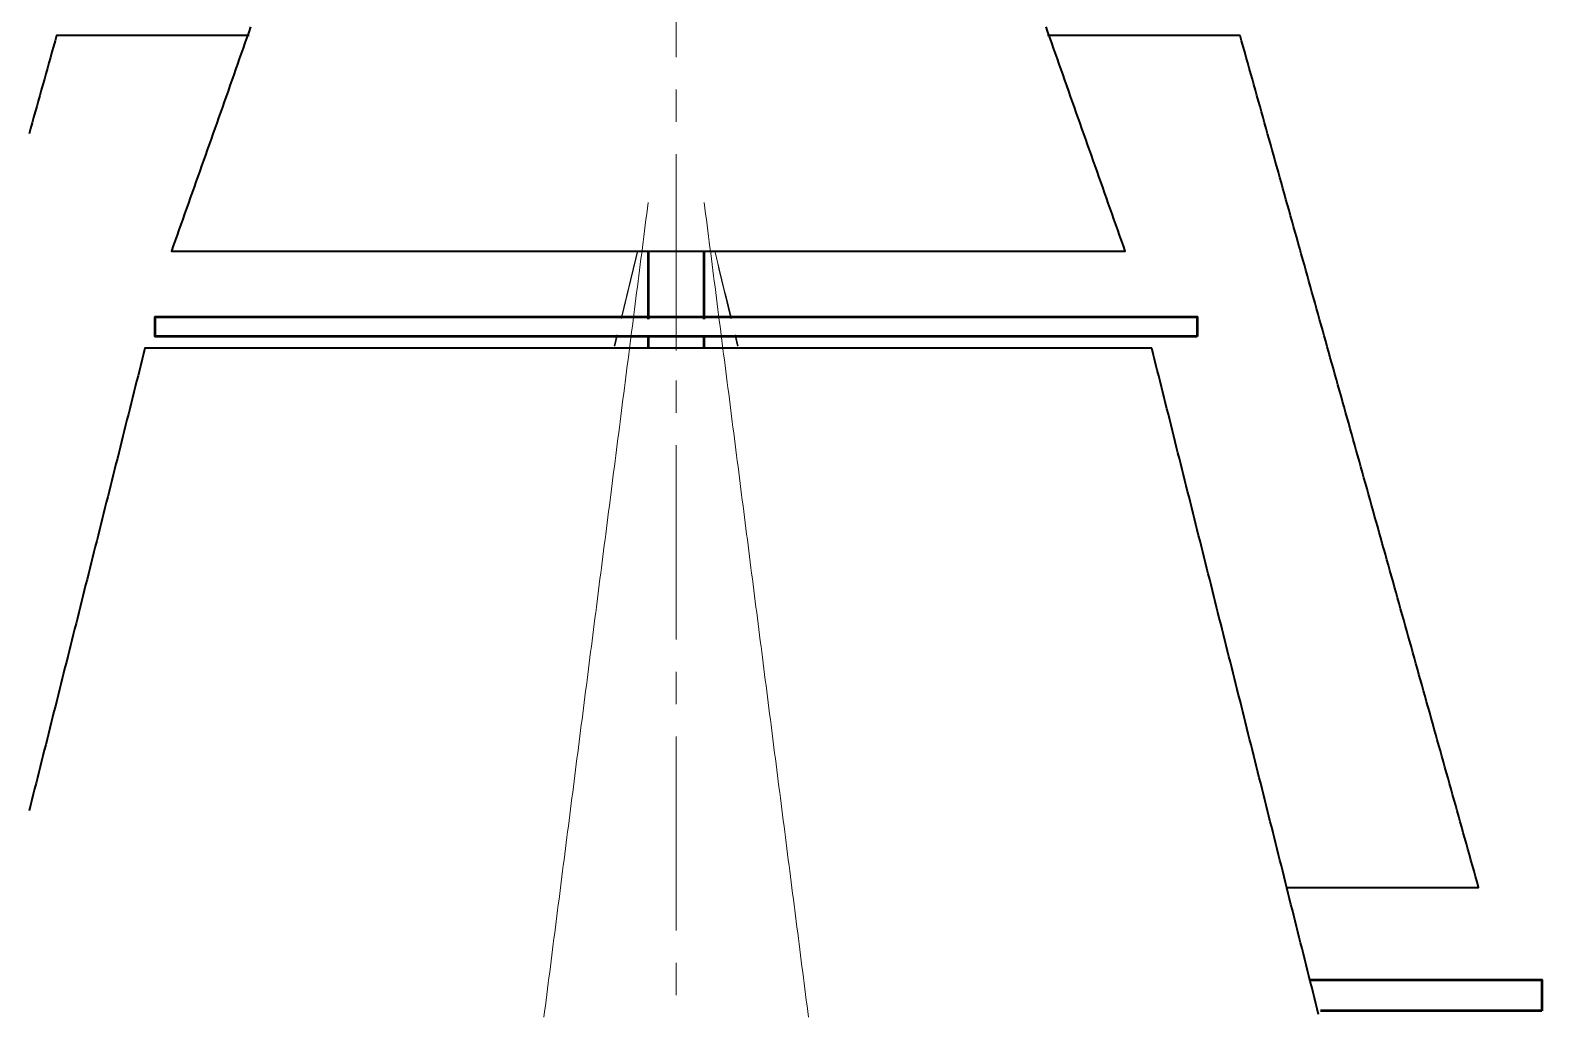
# Model space of a CAD drawing. Header units: millimetres. Extents: x 0 to 89100, y 0 to 63000.
# Drawn here: x 9009 to 23028, y 33728 to 42849 of the extents above; entities that cross this region are included whole.
import ezdxf

# ---------------------------------------------------------------- set-up
doc = ezdxf.new("R2010")
doc.units = ezdxf.units.MM
doc.header["$LTSCALE"] = 150
doc.linetypes.add('CL', pattern=[18, 12, -2, 2, -2])
for name, color, linetype, lineweight in [('中心線', 1, 'CL', 18), ('外形', 7, 'Continuous', 50), ('帆', 30, 'Continuous', 35), ('索具', 94, 'Continuous', 13)]:
    doc.layers.add(name, color=color, linetype=linetype, lineweight=lineweight)

msp = doc.modelspace()

# ---------------------------------------------------------------- linework, layer by layer
at = {"layer": '中心線'}
msp.add_line((15000, 12900), (15000, 55800), dxfattribs=at)
at = {"layer": '外形'}
for points in [[(14740, 40800.9), (14740, 40748.3), (14740, 40695.7), (14740, 40643.1), (14740, 40590.5), (14740, 40537.9), (14740, 40485.3), (14740, 40432.7), (14740, 40380.1), (14740, 40327.5), (14740, 40274.9), (14740, 40222.3), (14740, 40169.7)], [(15260, 40169.7), (15260, 40222.3), (15260, 40274.9), (15260, 40327.5), (15260, 40380.1), (15260, 40432.7), (15260, 40485.3), (15260, 40537.9), (15260, 40590.5), (15260, 40643.1), (15260, 40695.7), (15260, 40748.3), (15260, 40800.9)], [(19833, 40010), (19780.5, 40010), (19727.9, 40010), (19675.4, 40010), (19622.9, 40010), (19570.3, 40010), (19517.8, 40010), (19465.3, 40010), (19412.7, 40010), (19360.2, 40010), (19307.7, 40010), (19255.1, 40010), (19202.6, 40010), (19150.1, 40010), (19097.5, 40010), (19045, 40010), (18992.5, 40010), (18939.9, 40010), (18887.4, 40010), (18834.9, 40010), (18782.3, 40010), (18729.8, 40010), (18677.3, 40010), (18624.7, 40010), (18572.2, 40010), (18519.7, 40010), (18467.2, 40010), (18414.6, 40010), (18362.1, 40010), (18309.6, 40010), (18257, 40010), (18204.5, 40010), (18152, 40010), (18099.4, 40010), (18046.9, 40010), (17994.4, 40010), (17941.8, 40010), (17889.3, 40010), (17836.8, 40010), (17784.2, 40010), (17731.7, 40010), (17679.2, 40010), (17626.6, 40010), (17574.1, 40010), (17521.6, 40010), (17469, 40010), (17416.5, 40010), (17364, 40010), (17311.4, 40010), (17258.9, 40010), (17206.4, 40010), (17153.8, 40010), (17101.3, 40010), (17048.8, 40010), (16996.2, 40010), (16943.7, 40010), (16891.2, 40010), (16838.6, 40010), (16786.1, 40010), (16733.6, 40010), (16681, 40010), (16628.5, 40010), (16576, 40010), (16523.4, 40010), (16470.9, 40010), (16418.4, 40010), (16365.8, 40010), (16313.3, 40010), (16260.8, 40010), (16208.2, 40010), (16155.7, 40010), (16103.2, 40010), (16050.7, 40010), (15998.1, 40010), (15945.6, 40010), (15893.1, 40010), (15840.5, 40010), (15788, 40010), (15735.5, 40010), (15682.9, 40010), (15630.4, 40010), (15577.9, 40010), (15525.3, 40010), (15472.8, 40010), (15420.3, 40010), (15367.7, 40010), (15315.2, 40010), (15262.7, 40010), (15210.1, 40010), (15157.6, 40010), (15105.1, 40010), (15052.5, 40010), (15000, 40010), (14947.5, 40010), (14894.9, 40010), (14842.4, 40010), (14789.9, 40010), (14737.3, 40010), (14684.8, 40010), (14632.3, 40010), (14579.7, 40010), (14527.2, 40010), (14474.7, 40010), (14422.1, 40010), (14369.6, 40010), (14317.1, 40010), (14264.5, 40010), (14212, 40010), (14159.5, 40010), (14106.9, 40010), (14054.4, 40010), (14001.9, 40010), (13949.3, 40010), (13896.8, 40010), (13844.3, 40010), (13791.8, 40010), (13739.2, 40010), (13686.7, 40010), (13634.2, 40010), (13581.6, 40010), (13529.1, 40010), (13476.6, 40010), (13424, 40010), (13371.5, 40010), (13319, 40010), (13266.4, 40010), (13213.9, 40010), (13161.4, 40010), (13108.8, 40010), (13056.3, 40010), (13003.8, 40010), (12951.2, 40010), (12898.7, 40010), (12846.2, 40010), (12793.6, 40010), (12741.1, 40010), (12688.6, 40010), (12636, 40010), (12583.5, 40010), (12531, 40010), (12478.4, 40010), (12425.9, 40010), (12373.4, 40010), (12320.8, 40010), (12268.3, 40010), (12215.8, 40010), (12163.2, 40010), (12110.7, 40010), (12058.2, 40010), (12005.6, 40010), (11953.1, 40010), (11900.6, 40010), (11848, 40010), (11795.5, 40010), (11743, 40010), (11690.4, 40010), (11637.9, 40010), (11585.4, 40010), (11532.8, 40010), (11480.3, 40010), (11427.8, 40010), (11375.3, 40010), (11322.7, 40010), (11270.2, 40010), (11217.7, 40010), (11165.1, 40010), (11112.6, 40010), (11060.1, 40010), (11007.5, 40010), (10955, 40010), (10902.5, 40010), (10849.9, 40010), (10797.4, 40010), (10744.9, 40010), (10692.3, 40010), (10639.8, 40010), (10587.3, 40010), (10534.7, 40010), (10482.2, 40010), (10429.7, 40010), (10377.1, 40010), (10324.6, 40010), (10272.1, 40010), (10219.5, 40010), (10167, 40010), (10167, 40070), (10167, 40130), (10167, 40190), (10219.5, 40190), (10272.1, 40190), (10324.6, 40190), (10377.1, 40190), (10429.7, 40190), (10482.2, 40190), (10534.7, 40190), (10587.3, 40190), (10639.8, 40190), (10692.3, 40190), (10744.9, 40190), (10797.4, 40190), (10849.9, 40190), (10902.5, 40190), (10955, 40190), (11007.5, 40190), (11060.1, 40190), (11112.6, 40190), (11165.1, 40190), (11217.7, 40190), (11270.2, 40190), (11322.7, 40190), (11375.3, 40190), (11427.8, 40190), (11480.3, 40190), (11532.8, 40190), (11585.4, 40190), (11637.9, 40190), (11690.4, 40190), (11743, 40190), (11795.5, 40190), (11848, 40190), (11900.6, 40190), (11953.1, 40190), (12005.6, 40190), (12058.2, 40190), (12110.7, 40190), (12163.2, 40190), (12215.8, 40190), (12268.3, 40190), (12320.8, 40190), (12373.4, 40190), (12425.9, 40190), (12478.4, 40190), (12531, 40190), (12583.5, 40190), (12636, 40190), (12688.6, 40190), (12741.1, 40190), (12793.6, 40190), (12846.2, 40190), (12898.7, 40190), (12951.2, 40190), (13003.8, 40190), (13056.3, 40190), (13108.8, 40190), (13161.4, 40190), (13213.9, 40190), (13266.4, 40190), (13319, 40190), (13371.5, 40190), (13424, 40190), (13476.6, 40190), (13529.1, 40190), (13581.6, 40190), (13634.2, 40190), (13686.7, 40190), (13739.2, 40190), (13791.8, 40190), (13844.3, 40190), (13896.8, 40190), (13949.3, 40190), (14001.9, 40190), (14054.4, 40190), (14106.9, 40190), (14159.5, 40190), (14212, 40190), (14264.5, 40190), (14317.1, 40190), (14369.6, 40190), (14422.1, 40190), (14474.7, 40190), (14527.2, 40190), (14579.7, 40190), (14632.3, 40190), (14684.8, 40190), (14737.3, 40190), (14789.9, 40190), (14842.4, 40190), (14894.9, 40190), (14947.5, 40190), (15000, 40190), (15052.5, 40190), (15105.1, 40190), (15157.6, 40190), (15210.1, 40190), (15262.7, 40190), (15315.2, 40190), (15367.7, 40190), (15420.3, 40190), (15472.8, 40190), (15525.3, 40190), (15577.9, 40190), (15630.4, 40190), (15682.9, 40190), (15735.5, 40190), (15788, 40190), (15840.5, 40190), (15893.1, 40190), (15945.6, 40190), (15998.1, 40190), (16050.7, 40190), (16103.2, 40190), (16155.7, 40190), (16208.2, 40190), (16260.8, 40190), (16313.3, 40190), (16365.8, 40190), (16418.4, 40190), (16470.9, 40190), (16523.4, 40190), (16576, 40190), (16628.5, 40190), (16681, 40190), (16733.6, 40190), (16786.1, 40190), (16838.6, 40190), (16891.2, 40190), (16943.7, 40190), (16996.2, 40190), (17048.8, 40190), (17101.3, 40190), (17153.8, 40190), (17206.4, 40190), (17258.9, 40190), (17311.4, 40190), (17364, 40190), (17416.5, 40190), (17469, 40190), (17521.6, 40190), (17574.1, 40190), (17626.6, 40190), (17679.2, 40190), (17731.7, 40190), (17784.2, 40190), (17836.8, 40190), (17889.3, 40190), (17941.8, 40190), (17994.4, 40190), (18046.9, 40190), (18099.4, 40190), (18152, 40190), (18204.5, 40190), (18257, 40190), (18309.6, 40190), (18362.1, 40190), (18414.6, 40190), (18467.2, 40190), (18519.7, 40190), (18572.2, 40190), (18624.7, 40190), (18677.3, 40190), (18729.8, 40190), (18782.3, 40190), (18834.9, 40190), (18887.4, 40190), (18939.9, 40190), (18992.5, 40190), (19045, 40190), (19097.5, 40190), (19150.1, 40190), (19202.6, 40190), (19255.1, 40190), (19307.7, 40190), (19360.2, 40190), (19412.7, 40190), (19465.3, 40190), (19517.8, 40190), (19570.3, 40190), (19622.9, 40190), (19675.4, 40190), (19727.9, 40190), (19780.5, 40190), (19833, 40190), (19833, 40130), (19833, 40070), (19833, 40010)], [(14740, 40011.8), (14740, 39959.2), (14740, 39906.6)], [(15260, 39906.6), (15260, 39959.2), (15260, 40011.8)], [(20869.4, 34044), (20922.1, 34044), (20974.7, 34044), (21027.3, 34044), (21080, 34044), (21132.6, 34044), (21185.3, 34044), (21237.9, 34044), (21290.6, 34044), (21343.2, 34044), (21395.8, 34044), (21448.5, 34044), (21501.1, 34044), (21553.8, 34044), (21606.4, 34044), (21659, 34044), (21711.7, 34044), (21764.3, 34044), (21817, 34044), (21869.6, 34044), (21922.2, 34044), (21974.9, 34044), (22027.5, 34044), (22080.2, 34044), (22132.8, 34044), (22185.4, 34044), (22238.1, 34044), (22290.7, 34044), (22343.4, 34044), (22396, 34044), (22448.6, 34044), (22501.3, 34044), (22553.9, 34044), (22606.6, 34044), (22659.2, 34044), (22711.8, 34044), (22764.5, 34044), (22817.1, 34044), (22869.8, 34044), (22922.4, 34044), (22975, 34044), (23027.7, 34044), (23027.7, 33986.4), (23027.7, 33928.8), (23027.7, 33871.2), (23027.7, 33813.6), (23027.7, 33756)], [(23027.7, 33756), (22975, 33756), (22922.4, 33756), (22869.8, 33756), (22817.1, 33756), (22764.5, 33756), (22711.8, 33756), (22659.2, 33756), (22606.6, 33756), (22553.9, 33756), (22501.3, 33756), (22448.6, 33756), (22396, 33756), (22343.4, 33756), (22290.7, 33756), (22238.1, 33756), (22185.4, 33756), (22132.8, 33756), (22080.2, 33756), (22027.5, 33756), (21974.9, 33756), (21922.2, 33756), (21869.6, 33756), (21817, 33756), (21764.3, 33756), (21711.7, 33756), (21659, 33756), (21606.4, 33756), (21553.8, 33756), (21501.1, 33756), (21448.5, 33756), (21395.8, 33756), (21343.2, 33756), (21290.6, 33756), (21237.9, 33756), (21185.3, 33756), (21132.6, 33756), (21080, 33756), (21027.3, 33756), (20974.7, 33756)]]:
    msp.add_lwpolyline(points, dxfattribs=at)
at = {"layer": '帆'}
for points in [[(11039.2, 42800), (10986.7, 42800), (10934.2, 42800), (10881.7, 42800), (10829.2, 42800), (10776.6, 42800), (10724.1, 42800), (10671.6, 42800), (10619.1, 42800), (10566.6, 42800), (10514, 42800), (10461.5, 42800), (10409, 42800), (10356.5, 42800), (10304, 42800), (10251.4, 42800), (10198.9, 42800), (10146.4, 42800), (10093.9, 42800), (10041.4, 42800), (9988.8, 42800), (9936.3, 42800), (9883.8, 42800), (9831.3, 42800), (9778.8, 42800), (9726.3, 42800), (9673.7, 42800), (9621.2, 42800), (9568.7, 42800), (9516.2, 42800), (9463.7, 42800), (9411.1, 42800), (9358.6, 42800), (9306.1, 42800), (9253.6, 42800), (9239.4, 42749.4), (9225.2, 42698.7), (9211, 42648.1), (9196.9, 42597.4), (9182.7, 42546.8), (9168.5, 42496.2), (9154.3, 42445.5), (9140.2, 42394.9), (9126, 42344.2), (9111.8, 42293.6), (9097.6, 42242.9), (9083.4, 42192.3), (9069.3, 42141.7), (9055.1, 42091), (9040.9, 42040.4), (9026.7, 41989.7), (9012.6, 41939.1), (8998.4, 41888.5)], [(11053.3, 42879.6), (11035.8, 42830.1), (11018.3, 42780.6), (11000.8, 42731.1), (10983.3, 42681.6), (10965.8, 42632), (10948.3, 42582.5), (10930.8, 42533), (10913.3, 42483.5), (10895.9, 42434), (10878.4, 42384.5), (10860.9, 42335), (10843.4, 42285.4), (10825.9, 42235.9), (10808.4, 42186.4), (10790.9, 42136.9), (10773.4, 42087.4), (10755.9, 42037.9), (10738.4, 41988.3), (10720.9, 41938.8), (10703.4, 41889.3), (10685.9, 41839.8), (10668.4, 41790.3), (10650.9, 41740.8), (10633.4, 41691.3), (10615.9, 41641.7), (10598.4, 41592.2), (10580.9, 41542.7), (10563.4, 41493.2), (10545.9, 41443.7), (10528.4, 41394.2), (10510.9, 41344.7), (10493.4, 41295.1), (10475.9, 41245.6), (10458.4, 41196.1), (10440.9, 41146.6), (10423.4, 41097.1), (10406, 41047.6), (10388.5, 40998.1), (10371, 40948.5), (10353.5, 40899), (10336, 40849.5), (10318.5, 40800), (10371.1, 40800), (10423.8, 40800), (10476.4, 40800), (10529.1, 40800), (10581.8, 40800), (10634.4, 40800), (10687.1, 40800), (10739.7, 40800), (10792.4, 40800), (10845.1, 40800), (10897.7, 40800), (10950.4, 40800), (11003, 40800), (11055.7, 40800), (11108.4, 40800), (11161, 40800), (11213.7, 40800), (11266.3, 40800), (11319, 40800), (11371.7, 40800), (11424.3, 40800), (11477, 40800), (11529.6, 40800), (11582.3, 40800), (11635, 40800), (11687.6, 40800), (11740.3, 40800), (11792.9, 40800), (11845.6, 40800), (11898.3, 40800), (11950.9, 40800), (12003.6, 40800), (12056.2, 40800), (12108.9, 40800), (12161.6, 40800), (12214.2, 40800), (12266.9, 40800), (12319.5, 40800), (12372.2, 40800), (12424.9, 40800), (12477.5, 40800), (12530.2, 40800), (12582.8, 40800), (12635.5, 40800), (12688.2, 40800), (12740.8, 40800), (12793.5, 40800), (12846.1, 40800), (12898.8, 40800), (12951.5, 40800), (13004.1, 40800), (13056.8, 40800), (13109.4, 40800), (13162.1, 40800), (13214.8, 40800), (13267.4, 40800), (13320.1, 40800), (13372.7, 40800), (13425.4, 40800), (13478.1, 40800), (13530.7, 40800), (13583.4, 40800), (13636, 40800), (13688.7, 40800), (13741.4, 40800), (13794, 40800), (13846.7, 40800), (13899.3, 40800), (13952, 40800), (14004.7, 40800), (14057.3, 40800), (14110, 40800), (14162.6, 40800), (14215.3, 40800), (14268, 40800), (14320.6, 40800), (14373.3, 40800), (14425.9, 40800), (14478.6, 40800), (14531.3, 40800), (14583.9, 40800), (14636.6, 40800), (14689.2, 40800), (14741.9, 40800), (14794.6, 40800), (14847.2, 40800), (14899.9, 40800), (14952.5, 40800), (15005.2, 40800), (15057.8, 40800), (15110.5, 40800), (15163.2, 40800), (15215.8, 40800), (15268.5, 40800), (15321.1, 40800), (15373.8, 40800), (15426.5, 40800), (15479.1, 40800), (15531.8, 40800), (15584.4, 40800), (15637.1, 40800), (15689.8, 40800), (15742.4, 40800), (15795.1, 40800), (15847.7, 40800), (15900.4, 40800), (15953.1, 40800), (16005.7, 40800), (16058.4, 40800), (16111, 40800), (16163.7, 40800), (16216.4, 40800), (16269, 40800), (16321.7, 40800), (16374.3, 40800), (16427, 40800), (16479.7, 40800), (16532.3, 40800), (16585, 40800), (16637.6, 40800), (16690.3, 40800), (16743, 40800), (16795.6, 40800), (16848.3, 40800), (16900.9, 40800), (16953.6, 40800), (17006.3, 40800), (17058.9, 40800), (17111.6, 40800), (17164.2, 40800), (17216.9, 40800), (17269.6, 40800), (17322.2, 40800), (17374.9, 40800), (17427.5, 40800), (17480.2, 40800), (17532.9, 40800), (17585.5, 40800), (17638.2, 40800), (17690.8, 40800), (17743.5, 40800), (17796.2, 40800), (17848.8, 40800), (17901.5, 40800), (17954.1, 40800), (18006.8, 40800), (18059.5, 40800), (18112.1, 40800), (18164.8, 40800), (18217.4, 40800), (18270.1, 40800), (18322.8, 40800), (18375.4, 40800), (18428.1, 40800), (18480.7, 40800), (18533.4, 40800), (18586.1, 40800), (18638.7, 40800), (18691.4, 40800), (18744, 40800), (18796.7, 40800), (18849.4, 40800), (18902, 40800), (18954.7, 40800), (19007.3, 40800), (19060, 40800), (19112.7, 40800), (19165.3, 40800), (19147.8, 40849.5), (19130.3, 40899), (19112.8, 40948.5), (19095.3, 40998.1), (19077.8, 41047.6), (19060.3, 41097.1), (19042.8, 41146.6), (19025.3, 41196.1), (19007.8, 41245.6), (18990.3, 41295.1), (18972.9, 41344.7), (18955.4, 41394.2), (18937.9, 41443.7), (18920.4, 41493.2), (18902.9, 41542.7), (18885.4, 41592.2), (18867.9, 41641.7), (18850.4, 41691.3), (18832.9, 41740.8), (18815.4, 41790.3), (18797.9, 41839.8), (18780.4, 41889.3), (18762.9, 41938.8), (18745.4, 41988.3), (18727.9, 42037.9), (18710.4, 42087.4), (18692.9, 42136.9), (18675.4, 42186.4), (18657.9, 42235.9), (18640.4, 42285.4), (18622.9, 42335), (18605.4, 42384.5), (18587.9, 42434), (18570.4, 42483.5), (18552.9, 42533), (18535.4, 42582.5), (18517.9, 42632), (18500.4, 42681.6), (18483, 42731.1), (18465.5, 42780.6), (18448, 42830.1), (18430.5, 42879.6)], [(20230.2, 42800), (20177.7, 42800), (20125.2, 42800), (20072.6, 42800), (20020.1, 42800), (19967.6, 42800), (19915.1, 42800), (19862.6, 42800), (19810.1, 42800), (19757.5, 42800), (19705, 42800), (19652.5, 42800), (19600, 42800), (19547.5, 42800), (19494.9, 42800), (19442.4, 42800), (19389.9, 42800), (19337.4, 42800), (19284.9, 42800), (19232.3, 42800), (19179.8, 42800), (19127.3, 42800), (19074.8, 42800), (19022.3, 42800), (18969.7, 42800), (18917.2, 42800), (18864.7, 42800), (18812.2, 42800), (18759.7, 42800), (18707.1, 42800), (18654.6, 42800), (18602.1, 42800), (18549.6, 42800), (18497.1, 42800), (18444.5, 42800)], [(20654.9, 34900), (20707.4, 34900), (20760, 34900), (20812.6, 34900), (20865.1, 34900), (20917.7, 34900), (20970.2, 34900), (21022.8, 34900), (21075.4, 34900), (21127.9, 34900), (21180.5, 34900), (21233, 34900), (21285.6, 34900), (21338.2, 34900), (21390.7, 34900), (21443.3, 34900), (21495.8, 34900), (21548.4, 34900), (21601, 34900), (21653.5, 34900), (21706.1, 34900), (21758.6, 34900), (21811.2, 34900), (21863.8, 34900), (21916.3, 34900), (21968.9, 34900), (22021.4, 34900), (22074, 34900), (22126.6, 34900), (22179.1, 34900), (22231.7, 34900), (22284.2, 34900), (22336.8, 34900), (22389.4, 34900), (22441.9, 34900), (22427.7, 34950.6), (22413.6, 35001.3), (22399.4, 35051.9), (22385.2, 35102.6), (22371, 35153.2), (22356.9, 35203.8), (22342.7, 35254.5), (22328.5, 35305.1), (22314.3, 35355.8), (22300.1, 35406.4), (22286, 35457.1), (22271.8, 35507.7), (22257.6, 35558.3), (22243.4, 35609), (22229.3, 35659.6), (22215.1, 35710.3), (22200.9, 35760.9), (22186.7, 35811.5), (22172.5, 35862.2), (22158.4, 35912.8), (22144.2, 35963.5), (22130, 36014.1), (22115.8, 36064.7), (22101.7, 36115.4), (22087.5, 36166), (22073.3, 36216.7), (22059.1, 36267.3), (22044.9, 36317.9), (22030.8, 36368.6), (22016.6, 36419.2), (22002.4, 36469.9), (21988.2, 36520.5), (21974.1, 36571.2), (21959.9, 36621.8), (21945.7, 36672.4), (21931.5, 36723.1), (21917.3, 36773.7), (21903.2, 36824.4), (21889, 36875), (21874.8, 36925.6), (21860.6, 36976.3), (21846.5, 37026.9), (21832.3, 37077.6), (21818.1, 37128.2), (21803.9, 37178.8), (21789.7, 37229.5), (21775.6, 37280.1), (21761.4, 37330.8), (21747.2, 37381.4), (21733, 37432.1), (21718.9, 37482.7), (21704.7, 37533.3), (21690.5, 37584), (21676.3, 37634.6), (21662.2, 37685.3), (21648, 37735.9), (21633.8, 37786.5), (21619.6, 37837.2), (21605.4, 37887.8), (21591.3, 37938.5), (21577.1, 37989.1), (21562.9, 38039.7), (21548.7, 38090.4), (21534.6, 38141), (21520.4, 38191.7), (21506.2, 38242.3), (21492, 38292.9), (21477.8, 38343.6), (21463.7, 38394.2), (21449.5, 38444.9), (21435.3, 38495.5), (21421.1, 38546.2), (21407, 38596.8), (21392.8, 38647.4), (21378.6, 38698.1), (21364.4, 38748.7), (21350.2, 38799.4), (21336.1, 38850), (21321.9, 38900.6), (21307.7, 38951.3), (21293.5, 39001.9), (21279.4, 39052.6), (21265.2, 39103.2), (21251, 39153.8), (21236.8, 39204.5), (21222.6, 39255.1), (21208.5, 39305.8), (21194.3, 39356.4), (21180.1, 39407.1), (21165.9, 39457.7), (21151.8, 39508.3), (21137.6, 39559), (21123.4, 39609.6), (21109.2, 39660.3), (21095, 39710.9), (21080.9, 39761.5), (21066.7, 39812.2), (21052.5, 39862.8), (21038.3, 39913.5), (21024.2, 39964.1), (21010, 40014.7), (20995.8, 40065.4), (20981.6, 40116), (20967.4, 40166.7), (20953.3, 40217.3), (20939.1, 40267.9), (20924.9, 40318.6), (20910.7, 40369.2), (20896.6, 40419.9), (20882.4, 40470.5), (20868.2, 40521.2), (20854, 40571.8), (20839.8, 40622.4), (20825.7, 40673.1), (20811.5, 40723.7), (20797.3, 40774.4), (20783.1, 40825), (20769, 40875.6), (20754.8, 40926.3), (20740.6, 40976.9), (20726.4, 41027.6), (20712.2, 41078.2), (20698.1, 41128.8), (20683.9, 41179.5), (20669.7, 41230.1), (20655.5, 41280.8), (20641.4, 41331.4), (20627.2, 41382.1), (20613, 41432.7), (20598.8, 41483.3), (20584.7, 41534), (20570.5, 41584.6), (20556.3, 41635.3), (20542.1, 41685.9), (20527.9, 41736.5), (20513.8, 41787.2), (20499.6, 41837.8), (20485.4, 41888.5), (20471.2, 41939.1), (20457.1, 41989.7), (20442.9, 42040.4), (20428.7, 42091), (20414.5, 42141.7), (20400.3, 42192.3), (20386.2, 42242.9), (20372, 42293.6), (20357.8, 42344.2), (20343.6, 42394.9), (20329.5, 42445.5), (20315.3, 42496.2), (20301.1, 42546.8), (20286.9, 42597.4), (20272.7, 42648.1), (20258.6, 42698.7), (20244.4, 42749.4), (20230.2, 42800)], [(19411.1, 39900), (19358.3, 39900), (19305.5, 39900), (19252.8, 39900), (19200, 39900), (19147.3, 39900), (19094.5, 39900), (19041.7, 39900), (18989, 39900), (18936.2, 39900), (18883.5, 39900), (18830.7, 39900), (18777.9, 39900), (18725.2, 39900), (18672.4, 39900), (18619.7, 39900), (18566.9, 39900), (18514.2, 39900), (18461.4, 39900), (18408.6, 39900), (18355.9, 39900), (18303.1, 39900), (18250.4, 39900), (18197.6, 39900), (18144.8, 39900), (18092.1, 39900), (18039.3, 39900), (17986.6, 39900), (17933.8, 39900), (17881, 39900), (17828.3, 39900), (17775.5, 39900), (17722.8, 39900), (17670, 39900), (17617.3, 39900), (17564.5, 39900), (17511.7, 39900), (17459, 39900), (17406.2, 39900), (17353.5, 39900), (17300.7, 39900), (17247.9, 39900), (17195.2, 39900), (17142.4, 39900), (17089.7, 39900), (17036.9, 39900), (16984.1, 39900), (16931.4, 39900), (16878.6, 39900), (16825.9, 39900), (16773.1, 39900), (16720.4, 39900), (16667.6, 39900), (16614.8, 39900), (16562.1, 39900), (16509.3, 39900), (16456.6, 39900), (16403.8, 39900), (16351, 39900), (16298.3, 39900), (16245.5, 39900), (16192.8, 39900), (16140, 39900), (16087.2, 39900), (16034.5, 39900), (15981.7, 39900), (15929, 39900), (15876.2, 39900), (15823.4, 39900), (15770.7, 39900), (15717.9, 39900), (15665.2, 39900), (15612.4, 39900), (15559.7, 39900), (15506.9, 39900), (15454.1, 39900), (15401.4, 39900), (15348.6, 39900), (15295.9, 39900), (15243.1, 39900), (15190.3, 39900), (15137.6, 39900), (15084.8, 39900), (15032.1, 39900), (14979.3, 39900), (14926.5, 39900), (14873.8, 39900), (14821, 39900), (14768.3, 39900), (14715.5, 39900), (14662.8, 39900), (14610, 39900), (14557.2, 39900), (14504.5, 39900), (14451.7, 39900), (14399, 39900), (14346.2, 39900), (14293.4, 39900), (14240.7, 39900), (14187.9, 39900), (14135.2, 39900), (14082.4, 39900), (14029.6, 39900), (13976.9, 39900), (13924.1, 39900), (13871.4, 39900), (13818.6, 39900), (13765.9, 39900), (13713.1, 39900), (13660.3, 39900), (13607.6, 39900), (13554.8, 39900), (13502.1, 39900), (13449.3, 39900), (13396.5, 39900), (13343.8, 39900), (13291, 39900), (13238.3, 39900), (13185.5, 39900), (13132.7, 39900), (13080, 39900), (13027.2, 39900), (12974.5, 39900), (12921.7, 39900), (12868.9, 39900), (12816.2, 39900), (12763.4, 39900), (12710.7, 39900), (12657.9, 39900), (12605.2, 39900), (12552.4, 39900), (12499.6, 39900), (12446.9, 39900), (12394.1, 39900), (12341.4, 39900), (12288.6, 39900), (12235.8, 39900), (12183.1, 39900), (12130.3, 39900), (12077.6, 39900), (12024.8, 39900), (11972, 39900), (11919.3, 39900), (11866.5, 39900), (11813.8, 39900), (11761, 39900), (11708.3, 39900), (11655.5, 39900), (11602.7, 39900), (11550, 39900), (11497.2, 39900), (11444.5, 39900), (11391.7, 39900), (11338.9, 39900), (11286.2, 39900), (11233.4, 39900), (11180.7, 39900), (11127.9, 39900), (11075.1, 39900), (11022.4, 39900), (10969.6, 39900), (10916.9, 39900), (10864.1, 39900), (10811.3, 39900), (10758.6, 39900), (10705.8, 39900), (10653.1, 39900), (10600.3, 39900), (10547.6, 39900), (10494.8, 39900), (10442, 39900), (10389.3, 39900), (10336.5, 39900), (10283.8, 39900), (10231, 39900), (10178.2, 39900), (10125.5, 39900), (10072.7, 39900), (10059.9, 39848.9), (10047.2, 39797.9), (10034.4, 39746.8), (10021.6, 39695.7), (10008.8, 39644.7), (9996, 39593.6), (9983.3, 39542.6), (9970.5, 39491.5), (9957.7, 39440.4), (9944.9, 39389.4), (9932.1, 39338.3), (9919.4, 39287.2), (9906.6, 39236.2), (9893.8, 39185.1), (9881, 39134), (9868.2, 39083), (9855.4, 39031.9), (9842.7, 38980.9), (9829.9, 38929.8), (9817.1, 38878.7), (9804.3, 38827.7), (9791.5, 38776.6), (9778.8, 38725.5), (9766, 38674.5), (9753.2, 38623.4), (9740.4, 38572.3), (9727.6, 38521.3), (9714.9, 38470.2), (9702.1, 38419.1), (9689.3, 38368.1), (9676.5, 38317), (9663.7, 38266), (9650.9, 38214.9), (9638.2, 38163.8), (9625.4, 38112.8), (9612.6, 38061.7), (9599.8, 38010.6), (9587, 37959.6), (9574.3, 37908.5), (9561.5, 37857.4), (9548.7, 37806.4), (9535.9, 37755.3), (9523.1, 37704.3), (9510.4, 37653.2), (9497.6, 37602.1), (9484.8, 37551.1), (9472, 37500), (9459.2, 37448.9), (9446.5, 37397.9), (9433.7, 37346.8), (9420.9, 37295.7), (9408.1, 37244.7), (9395.3, 37193.6), (9382.5, 37142.6), (9369.8, 37091.5), (9357, 37040.4), (9344.2, 36989.4), (9331.4, 36938.3), (9318.6, 36887.2), (9305.9, 36836.2), (9293.1, 36785.1), (9280.3, 36734), (9267.5, 36683), (9254.7, 36631.9), (9242, 36580.9), (9229.2, 36529.8), (9216.4, 36478.7), (9203.6, 36427.7), (9190.8, 36376.6), (9178, 36325.5), (9165.3, 36274.5), (9152.5, 36223.4), (9139.7, 36172.3), (9126.9, 36121.3), (9114.1, 36070.2), (9101.4, 36019.1), (9088.6, 35968.1), (9075.8, 35917), (9063, 35866), (9050.2, 35814.9), (9037.5, 35763.8), (9024.7, 35712.8), (9011.9, 35661.7), (8999.1, 35610.6)], [(20957.6, 33721.3), (20944.8, 33772.3), (20932, 33823.4), (20919.2, 33874.5), (20906.4, 33925.5), (20893.7, 33976.6), (20880.9, 34027.7), (20868.1, 34078.7), (20855.3, 34129.8), (20842.5, 34180.9), (20829.8, 34231.9), (20817, 34283), (20804.2, 34334), (20791.4, 34385.1), (20778.6, 34436.2), (20765.9, 34487.2), (20753.1, 34538.3), (20740.3, 34589.4), (20727.5, 34640.4), (20714.7, 34691.5), (20701.9, 34742.6), (20689.2, 34793.6), (20676.4, 34844.7), (20663.6, 34895.7), (20650.8, 34946.8), (20638, 34997.9), (20625.3, 35048.9), (20612.5, 35100), (20599.7, 35151.1), (20586.9, 35202.1), (20574.1, 35253.2), (20561.4, 35304.3), (20548.6, 35355.3), (20535.8, 35406.4), (20523, 35457.4), (20510.2, 35508.5), (20497.5, 35559.6), (20484.7, 35610.6), (20471.9, 35661.7), (20459.1, 35712.8), (20446.3, 35763.8), (20433.5, 35814.9), (20420.8, 35866), (20408, 35917), (20395.2, 35968.1), (20382.4, 36019.1), (20369.6, 36070.2), (20356.9, 36121.3), (20344.1, 36172.3), (20331.3, 36223.4), (20318.5, 36274.5), (20305.7, 36325.5), (20293, 36376.6), (20280.2, 36427.7), (20267.4, 36478.7), (20254.6, 36529.8), (20241.8, 36580.9), (20229, 36631.9), (20216.3, 36683), (20203.5, 36734), (20190.7, 36785.1), (20177.9, 36836.2), (20165.1, 36887.2), (20152.4, 36938.3), (20139.6, 36989.4), (20126.8, 37040.4), (20114, 37091.5), (20101.2, 37142.6), (20088.5, 37193.6), (20075.7, 37244.7), (20062.9, 37295.7), (20050.1, 37346.8), (20037.3, 37397.9), (20024.5, 37448.9), (20011.8, 37500), (19999, 37551.1), (19986.2, 37602.1), (19973.4, 37653.2), (19960.6, 37704.3), (19947.9, 37755.3), (19935.1, 37806.4), (19922.3, 37857.4), (19909.5, 37908.5), (19896.7, 37959.6), (19884, 38010.6), (19871.2, 38061.7), (19858.4, 38112.8), (19845.6, 38163.8), (19832.8, 38214.9), (19820.1, 38266), (19807.3, 38317), (19794.5, 38368.1), (19781.7, 38419.1), (19768.9, 38470.2), (19756.1, 38521.3), (19743.4, 38572.3), (19730.6, 38623.4), (19717.8, 38674.5), (19705, 38725.5), (19692.2, 38776.6), (19679.5, 38827.7), (19666.7, 38878.7), (19653.9, 38929.8), (19641.1, 38980.9), (19628.3, 39031.9), (19615.6, 39083), (19602.8, 39134), (19590, 39185.1), (19577.2, 39236.2), (19564.4, 39287.2), (19551.6, 39338.3), (19538.9, 39389.4), (19526.1, 39440.4), (19513.3, 39491.5), (19500.5, 39542.6), (19487.7, 39593.6), (19475, 39644.7), (19462.2, 39695.7), (19449.4, 39746.8), (19436.6, 39797.9), (19423.8, 39848.9), (19411.1, 39900)]]:
    msp.add_lwpolyline(points, dxfattribs=at)
at = {"layer": '索具'}
for points in [[(13773.3, 33697.9), (13780, 33750), (13786.7, 33802.1), (13793.3, 33854.2), (13800, 33906.2), (13806.7, 33958.3), (13813.3, 34010.4), (13820, 34062.5), (13826.7, 34114.6), (13833.3, 34166.7), (13840, 34218.8), (13846.7, 34270.8), (13853.3, 34322.9), (13860, 34375), (13866.7, 34427.1), (13873.3, 34479.2), (13880, 34531.2), (13886.7, 34583.3), (13893.3, 34635.4), (13900, 34687.5), (13906.7, 34739.6), (13913.3, 34791.7), (13920, 34843.8), (13926.7, 34895.8), (13933.3, 34947.9), (13940, 35000), (13946.7, 35052.1), (13953.3, 35104.2), (13960, 35156.2), (13966.7, 35208.3), (13973.3, 35260.4), (13980, 35312.5), (13986.7, 35364.6), (13993.3, 35416.7), (14000, 35468.8), (14006.7, 35520.8), (14013.3, 35572.9), (14020, 35625), (14026.7, 35677.1), (14033.3, 35729.2), (14040, 35781.2), (14046.7, 35833.3), (14053.3, 35885.4), (14060, 35937.5), (14066.7, 35989.6), (14073.3, 36041.7), (14080, 36093.8), (14086.7, 36145.8), (14093.3, 36197.9), (14100, 36250), (14106.7, 36302.1), (14113.3, 36354.2), (14120, 36406.2), (14126.7, 36458.3), (14133.3, 36510.4), (14140, 36562.5), (14146.7, 36614.6), (14153.3, 36666.7), (14160, 36718.8), (14166.7, 36770.8), (14173.3, 36822.9), (14180, 36875), (14186.7, 36927.1), (14193.3, 36979.2), (14200, 37031.2), (14206.7, 37083.3), (14213.3, 37135.4), (14220, 37187.5), (14226.7, 37239.6), (14233.3, 37291.7), (14240, 37343.8), (14246.7, 37395.8), (14253.3, 37447.9), (14260, 37500), (14266.7, 37552.1), (14273.3, 37604.2), (14280, 37656.2), (14286.7, 37708.3), (14293.3, 37760.4), (14300, 37812.5), (14306.7, 37864.6), (14313.3, 37916.7), (14320, 37968.8), (14326.7, 38020.8), (14333.3, 38072.9), (14340, 38125), (14346.7, 38177.1), (14353.3, 38229.2), (14360, 38281.2), (14366.7, 38333.3), (14373.3, 38385.4), (14380, 38437.5), (14386.7, 38489.6), (14393.3, 38541.7), (14400, 38593.8), (14406.7, 38645.8), (14413.3, 38697.9), (14420, 38750), (14426.7, 38802.1), (14433.3, 38854.2), (14440, 38906.2), (14446.7, 38958.3), (14453.3, 39010.4), (14460, 39062.5), (14466.7, 39114.6), (14473.3, 39166.7), (14480, 39218.8), (14486.7, 39270.8), (14493.3, 39322.9), (14500, 39375), (14506.7, 39427.1), (14513.3, 39479.2), (14520, 39531.2), (14526.7, 39583.3), (14533.3, 39635.4), (14540, 39687.5), (14546.7, 39739.6), (14553.3, 39791.7), (14560, 39843.8), (14566.7, 39895.8), (14573.3, 39947.9), (14580, 40000), (14586.7, 40052.1), (14593.3, 40104.2), (14600, 40156.2), (14606.7, 40208.3), (14613.3, 40260.4), (14620, 40312.5), (14626.7, 40364.6), (14633.3, 40416.7), (14640, 40468.8), (14646.7, 40520.8), (14653.3, 40572.9), (14660, 40625), (14666.7, 40677.1), (14673.3, 40729.2), (14680, 40781.2), (14686.7, 40833.3), (14693.3, 40885.4), (14700, 40937.5), (14706.7, 40989.6), (14713.3, 41041.7), (14720, 41093.8), (14726.7, 41145.8), (14733.3, 41197.9), (14740, 41250)], [(16226.7, 33697.9), (16220, 33750), (16213.3, 33802.1), (16206.7, 33854.2), (16200, 33906.2), (16193.3, 33958.3), (16186.7, 34010.4), (16180, 34062.5), (16173.3, 34114.6), (16166.7, 34166.7), (16160, 34218.8), (16153.3, 34270.8), (16146.7, 34322.9), (16140, 34375), (16133.3, 34427.1), (16126.7, 34479.2), (16120, 34531.2), (16113.3, 34583.3), (16106.7, 34635.4), (16100, 34687.5), (16093.3, 34739.6), (16086.7, 34791.7), (16080, 34843.8), (16073.3, 34895.8), (16066.7, 34947.9), (16060, 35000), (16053.3, 35052.1), (16046.7, 35104.2), (16040, 35156.2), (16033.3, 35208.3), (16026.7, 35260.4), (16020, 35312.5), (16013.3, 35364.6), (16006.7, 35416.7), (16000, 35468.8), (15993.3, 35520.8), (15986.7, 35572.9), (15980, 35625), (15973.3, 35677.1), (15966.7, 35729.2), (15960, 35781.2), (15953.3, 35833.3), (15946.7, 35885.4), (15940, 35937.5), (15933.3, 35989.6), (15926.7, 36041.7), (15920, 36093.8), (15913.3, 36145.8), (15906.7, 36197.9), (15900, 36250), (15893.3, 36302.1), (15886.7, 36354.2), (15880, 36406.2), (15873.3, 36458.3), (15866.7, 36510.4), (15860, 36562.5), (15853.3, 36614.6), (15846.7, 36666.7), (15840, 36718.8), (15833.3, 36770.8), (15826.7, 36822.9), (15820, 36875), (15813.3, 36927.1), (15806.7, 36979.2), (15800, 37031.2), (15793.3, 37083.3), (15786.7, 37135.4), (15780, 37187.5), (15773.3, 37239.6), (15766.7, 37291.7), (15760, 37343.8), (15753.3, 37395.8), (15746.7, 37447.9), (15740, 37500), (15733.3, 37552.1), (15726.7, 37604.2), (15720, 37656.2), (15713.3, 37708.3), (15706.7, 37760.4), (15700, 37812.5), (15693.3, 37864.6), (15686.7, 37916.7), (15680, 37968.8), (15673.3, 38020.8), (15666.7, 38072.9), (15660, 38125), (15653.3, 38177.1), (15646.7, 38229.2), (15640, 38281.2), (15633.3, 38333.3), (15626.7, 38385.4), (15620, 38437.5), (15613.3, 38489.6), (15606.7, 38541.7), (15600, 38593.8), (15593.3, 38645.8), (15586.7, 38697.9), (15580, 38750), (15573.3, 38802.1), (15566.7, 38854.2), (15560, 38906.2), (15553.3, 38958.3), (15546.7, 39010.4), (15540, 39062.5), (15533.3, 39114.6), (15526.7, 39166.7), (15520, 39218.8), (15513.3, 39270.8), (15506.7, 39322.9), (15500, 39375), (15493.3, 39427.1), (15486.7, 39479.2), (15480, 39531.2), (15473.3, 39583.3), (15466.7, 39635.4), (15460, 39687.5), (15453.3, 39739.6), (15446.7, 39791.7), (15440, 39843.8), (15433.3, 39895.8), (15426.7, 39947.9), (15420, 40000), (15413.3, 40052.1), (15406.7, 40104.2), (15400, 40156.2), (15393.3, 40208.3), (15386.7, 40260.4), (15380, 40312.5), (15373.3, 40364.6), (15366.7, 40416.7), (15360, 40468.8), (15353.3, 40520.8), (15346.7, 40572.9), (15340, 40625), (15333.3, 40677.1), (15326.7, 40729.2), (15320, 40781.2), (15313.3, 40833.3), (15306.7, 40885.4), (15300, 40937.5), (15293.3, 40989.6), (15286.7, 41041.7), (15280, 41093.8), (15273.3, 41145.8), (15266.7, 41197.9), (15260, 41250)], [(15000, 40825.8), (15000, 40773.2), (15000, 40720.5), (15000, 40667.8), (15000, 40615.1), (15000, 40562.4), (15000, 40509.7), (15000, 40457), (15000, 40404.4), (15000, 40351.7), (15000, 40299), (15000, 40246.3), (15000, 40193.6)], [(15000, 40810.4), (15000, 40757.8), (15000, 40705.3), (15000, 40652.7), (15000, 40600.1), (15000, 40547.6), (15000, 40495), (15000, 40442.5), (15000, 40389.9), (15000, 40337.4), (15000, 40284.8), (15000, 40232.3), (15000, 40179.7)], [(14637.8, 40789.9), (14625.3, 40738.7), (14612.8, 40687.6), (14600.4, 40636.5), (14587.9, 40585.3), (14575.4, 40534.2), (14563, 40483.1), (14550.5, 40432), (14538, 40380.8), (14525.6, 40329.7), (14513.1, 40278.6), (14500.6, 40227.5), (14488.2, 40176.3)], [(14639.8, 40789.5), (14627.5, 40738.3), (14615.3, 40687.1), (14603, 40636), (14590.8, 40584.8), (14578.5, 40533.6), (14566.3, 40482.5), (14554, 40431.3), (14541.8, 40380.1), (14529.5, 40329), (14517.3, 40277.8), (14505, 40226.6), (14492.8, 40175.4)], [(14606.7, 40208.3), (14613.3, 40260.4), (14620, 40312.5), (14626.7, 40364.6), (14633.3, 40416.7), (14640, 40468.8), (14646.7, 40520.8), (14653.3, 40572.9), (14660, 40625), (14666.7, 40677.1), (14673.3, 40729.2), (14680, 40781.2)], [(14606.7, 40208.3), (14613.3, 40260.4), (14620, 40312.5), (14626.7, 40364.6), (14633.3, 40416.7), (14640, 40468.8), (14646.7, 40520.8), (14653.3, 40572.9), (14660, 40625), (14666.7, 40677.1), (14673.3, 40729.2), (14680, 40781.2)], [(15393.3, 40208.3), (15386.7, 40260.4), (15380, 40312.5), (15373.3, 40364.6), (15366.7, 40416.7), (15360, 40468.8), (15353.3, 40520.8), (15346.7, 40572.9), (15340, 40625), (15333.3, 40677.1), (15326.7, 40729.2), (15320, 40781.2)], [(15393.3, 40208.3), (15386.7, 40260.4), (15380, 40312.5), (15373.3, 40364.6), (15366.7, 40416.7), (15360, 40468.8), (15353.3, 40520.8), (15346.7, 40572.9), (15340, 40625), (15333.3, 40677.1), (15326.7, 40729.2), (15320, 40781.2)], [(15360.2, 40789.5), (15372.5, 40738.3), (15384.7, 40687.1), (15397, 40636), (15409.2, 40584.8), (15421.5, 40533.6), (15433.7, 40482.5), (15446, 40431.3), (15458.2, 40380.1), (15470.5, 40329), (15482.7, 40277.8), (15495, 40226.6), (15507.2, 40175.4)], [(15362.2, 40789.9), (15374.7, 40738.7), (15387.2, 40687.6), (15399.6, 40636.5), (15412.1, 40585.3), (15424.6, 40534.2), (15437, 40483.1), (15449.5, 40432), (15462, 40380.8), (15474.4, 40329.7), (15486.9, 40278.6), (15499.4, 40227.5), (15511.8, 40176.3)], [(14450.7, 40022.9), (14438.3, 39971.8), (14425.8, 39920.7)], [(14456, 40021.9), (14443.8, 39970.8), (14431.5, 39919.6)], [(14566.7, 39895.8), (14573.3, 39947.9), (14580, 40000)], [(14566.7, 39895.8), (14573.3, 39947.9), (14580, 40000)], [(15000, 40035.6), (15000, 39982.9), (15000, 39930.2), (15000, 39877.5)], [(15000, 40022.1), (15000, 39969.5), (15000, 39916.9)], [(15433.3, 39895.8), (15426.7, 39947.9), (15420, 40000)], [(15433.3, 39895.8), (15426.7, 39947.9), (15420, 40000)], [(15544, 40021.9), (15556.2, 39970.8), (15568.5, 39919.6)], [(15549.3, 40022.9), (15561.7, 39971.8), (15574.2, 39920.7)]]:
    msp.add_lwpolyline(points, dxfattribs=at)

doc.saveas('drawing.dxf')
